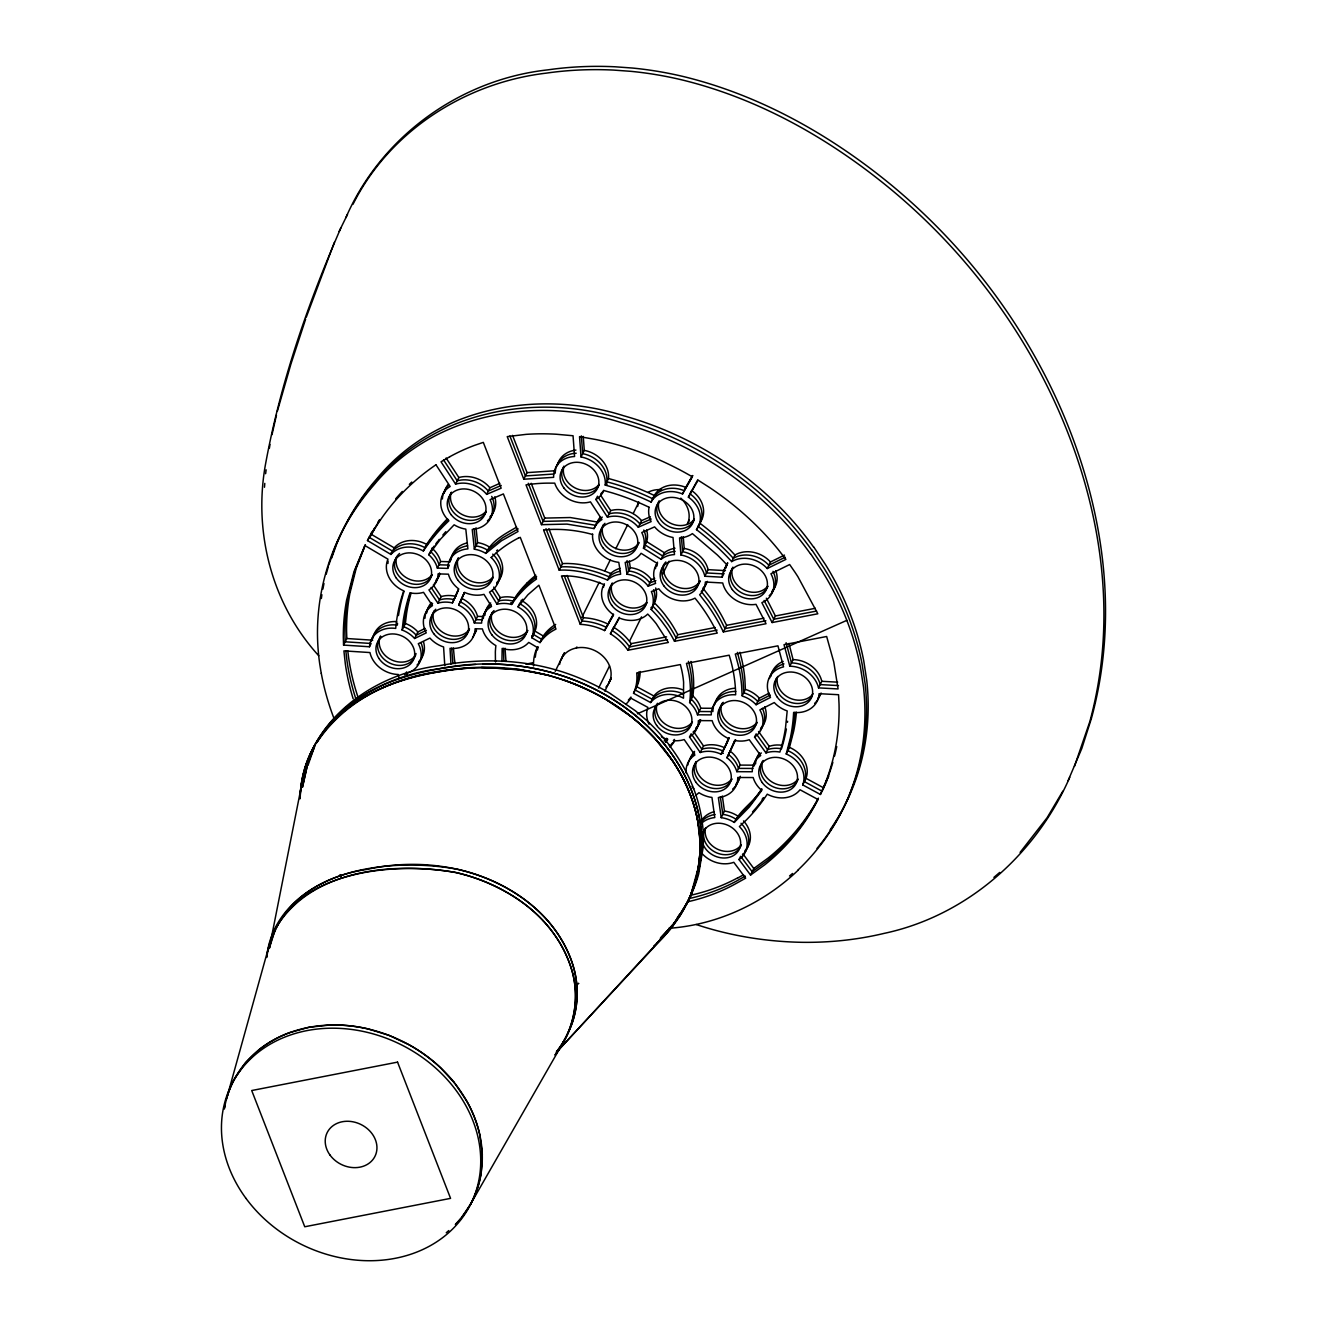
<?xml version="1.0" encoding="UTF-8"?>
<svg xmlns="http://www.w3.org/2000/svg" width="1327" height="1327" viewBox="0 0 1327 1327"><rect width="100%" height="100%" fill="white"/><g stroke="black" fill="none" stroke-linecap="round" stroke-linejoin="round"><path stroke-width="1.5" d="M563.627 679.938A197.126 164.565 26.3 0 1 605.892 699.395L631.47 716.829L643.131 726.732L654.642 738.177L673.005 761.482A177.072 147.828 26.3 0 1 692.097 799.866C701.104 825.61 702.796 853.891 695.497 880.265A189.562 158.261 26.3 0 1 679.872 915.945L663.964 936.431L556.826 1051.896M505.023 648.223L505.969 661.41M699.827 854.439L698.267 867.676L691.284 893.137C698.35 874.725 701.27 854.754 699.661 835.114M722.187 577.195L722.319 575.686A26.673 22.26 26.3 0 1 727.229 565.186L722.585 560.226A218.706 182.595 26.3 0 0 717.31 554.935L692.395 533.62A26.673 22.26 26.3 0 1 679.557 537.916L680.933 554.985L682.377 555.283A26.673 22.26 26.3 0 1 704.853 576.25L722.187 577.195L723.878 573.048M503.514 648.306L503.862 661.294M300.151 798.108C301.544 724.21 370.532 682.31 435.77 672.325A305.592 255.132 26.3 0 1 445.706 670.633C525.608 656.765 613.389 685.478 664.429 749.639M300.184 797.925C302.423 725.322 370.548 677.467 437.396 669.04A305.592 255.132 26.3 0 1 447.332 667.348C527.234 653.481 615.015 682.194 666.054 746.355A175.977 146.915 26.3 0 1 699.279 817.382C705.218 847.057 700.142 878.491 685.976 905.147C697.703 882.704 703.343 857.109 701.286 831.813A173.29 144.66 26.3 0 0 691.566 790.759A176.541 147.38 26.3 0 0 667.249 747.881C623.839 692.694 552.845 662.057 483.061 664.197M264.471 487.258L264.786 483.393M410.01 592.854A26.673 22.26 26.3 0 0 423.529 592.34L432.469 605.643A26.673 22.26 26.3 0 0 426.249 632.879L414.621 638.503A26.673 22.26 26.3 0 0 402.114 630.043L403.292 620.223A222.272 185.564 26.3 0 1 409.861 593.318M402.114 630.043L405.365 623.458L406.543 613.638A222.272 185.564 26.3 0 1 411.038 593.318M299.952 798.854C302.656 724.957 370.034 674.133 439.021 665.756A305.592 255.132 26.3 0 1 448.957 664.064C488.319 658.026 529.257 660.315 567.011 673.403A197.126 164.565 26.3 0 1 609.624 693.109L635.368 710.758L647.095 720.81A171.78 143.399 26.3 0 1 668.874 744.58M265.616 473.722L266.13 469.824M787.458 722.286L787.591 721.258M266.744 957.464C278.736 872.502 388.546 860.278 455.891 872.536A160.235 133.778 26.3 0 1 487.722 882.87C508.241 891.777 527.599 904.102 542.942 920.507M302.456 787.243L307.847 763.125L315.262 745.144M321.35 598.51L321.897 594.728M302.539 787.027L307.847 763.125L312.492 750.982M269.348 448.377L270.011 444.462M266.727 956.817C271.969 906.009 320.52 875.803 367.231 869.367C431.043 854.97 504.874 871.408 548.864 922.033A125.352 104.651 26.3 0 1 566.928 949.883C579.153 974.648 580.894 1004.489 569.465 1029.885A144.842 120.923 26.3 0 1 556.278 1052.129M322.892 589.088L323.97 583.482M302.722 779.43L269.331 948.108C288.025 868.24 390.204 856.96 457.516 869.251A159.937 133.513 26.3 0 1 491.405 880.464C511.21 889.239 529.705 901.365 544.568 917.206A124.638 104.053 26.3 0 1 572.683 964.58C580.115 987.305 578.141 1012.75 567.508 1034.131A144.66 120.757 26.3 0 1 556.958 1051.233M272.002 434.659L276.464 415.019M649.085 507.262L648.787 508.954A26.673 22.26 26.3 0 0 651.126 521.611L638.287 527.234A26.673 22.26 26.3 0 0 607.434 517.165L595.906 499.499L597.532 496.215M269.248 948.556L275.153 929.613M277.409 411.088L290.961 363.913L305.641 319.094M308.013 765.264L314.117 747.698M269.729 943.364L226.9 1097.479M326.177 574.226L328.25 566.894M403.358 593.65L404.071 591.295M1089.683 722.054L1074.455 766.376M824.813 785.402L820.418 794.475L802.735 784.904A26.673 22.26 26.3 0 0 786.231 753.985L790.461 737.58A229.704 191.768 26.3 0 0 793.629 712.4A26.673 22.26 26.3 0 0 819.074 693.673L838.564 694.718L839.029 704.04A275.916 230.351 26.3 0 1 826.091 780.956M786.231 753.985L789.482 747.4L793.712 730.995A229.704 191.768 26.3 0 0 796.432 712.184M328.764 565.07L335.101 547.155A326.127 272.267 26.3 0 1 375.11 482.165C433.813 410.624 536.39 391.88 622.015 419.05A301.063 251.35 26.3 0 1 811.991 550.406M331.584 558.169L336.726 543.871A326.127 272.267 26.3 0 1 376.735 478.881C435.438 407.323 538.016 388.595 623.64 415.749A301.063 251.35 26.3 0 1 813.617 547.122M306.288 317.153L334.387 242.327M728.324 738.492L728.341 738.426A26.673 22.26 26.3 0 1 712.151 720.677L698.384 720.611A26.673 22.26 26.3 0 1 689.542 737.032L700.241 752.509A26.673 22.26 26.3 0 1 721.274 754.283L724.525 747.715A172.012 143.615 26.3 0 0 729.07 738.227M728.175 738.874L728.158 738.907A172.012 143.615 26.3 0 1 721.274 754.283M826.14 780.973L820.418 794.475M735.208 740.134L726.964 757.767A26.673 22.26 26.3 0 1 736.867 771.684L752.26 771.75A26.673 22.26 26.3 0 1 760.686 755.544L749.274 739.736A26.673 22.26 26.3 0 1 734.677 740.449L729.137 753.537M828.728 776.096L827.716 778.65M452.391 602.906L458.777 588.972A26.673 22.26 26.3 0 1 448.41 574.176L438.059 573.894A26.673 22.26 26.3 0 1 428.936 589.901L437.893 603.188A26.673 22.26 26.3 0 1 452.391 602.906L455.924 595.607M458.678 605.112L464.533 592.373A26.673 22.26 26.3 0 0 483.973 594.363L491.504 606.489A26.673 22.26 26.3 0 0 481.618 623.109L474.32 622.96A26.673 22.26 26.3 0 0 458.678 605.112L464.45 592.605M456.206 594.894L458.329 589.951M827.368 779.513L826.306 782.034M735.656 739.769L726.964 757.767M825.941 782.88L825.195 784.556M795.055 712.3A229.704 191.768 26.3 0 1 792.086 734.295L787.856 750.684A26.673 22.26 26.3 0 1 804.378 781.62L822.043 791.191L827.766 777.688A275.916 230.351 26.3 0 0 832.858 762.328M1068.135 780.591L1081.77 748.561L1091.308 718.77A552.281 461.066 26.3 0 0 1105.275 626.145C1107.315 567.492 1097.097 508.822 1078.237 453.386A629.263 525.326 26.3 0 0 1060.19 407.14C1032.306 343.942 993.21 285.786 945.653 235.708A546.177 455.974 26.3 0 0 892.673 186.128C831.813 135.868 761.283 95.66 684.234 76.75A329.527 275.104 26.3 0 0 632.432 68.042L615.214 66.798A339.563 283.48 26.3 0 0 547.935 69.85C460.137 79.388 381.114 136.515 345.866 217.678M340.757 228.178C308.129 303.004 281.025 381.065 266.03 461.448C252.694 530.236 271.255 603.719 318.779 655.787M365.423 544.667L356.233 568.172L349.864 593.468A267.855 223.616 26.3 0 0 346.579 630.939L346.811 638.519L343.56 645.088L369.487 646.763A26.673 22.26 26.3 0 1 395.695 628.417A223.981 186.991 26.3 0 1 401.335 598.377L403.673 590.83A26.673 22.26 26.3 0 1 387.965 559.165L364.925 545.546L353.994 571.655L346.612 600.036A267.855 223.616 26.3 0 0 343.328 637.507L343.56 645.088M653.73 946.085C669.803 932.632 682.045 915.066 690.405 895.924M365.157 545.098L355.105 569.913L348.238 596.752A267.855 223.616 26.3 0 0 344.954 634.223L345.186 641.804L371.112 643.479L369.487 646.763M458.329 589.769L454.016 599.605A26.673 22.26 26.3 0 0 439.519 599.904L431.126 587.43M464.35 592.655L460.303 601.828A26.673 22.26 26.3 0 1 475.945 619.659L482.331 619.809M339.131 231.462L347.492 214.393M436.085 464.964L450.152 486.495A26.673 22.26 26.3 0 0 448.891 520.765L444.081 525.459A243.936 203.645 26.3 0 0 423.363 550.97A26.673 22.26 26.3 0 0 390.951 554.454L367.496 540.587L369.337 536.888M390.951 554.454L394.202 547.869A26.673 22.26 26.3 0 1 426.597 544.385L423.346 550.97M449.853 456.687A221.128 184.602 26.3 0 1 474.137 445.507L483.31 442.372L501.142 488.187L486.644 494.357A26.673 22.26 26.3 0 0 455.609 484.123L458.86 477.538L446.104 458.014M428.803 554.769L430.429 551.485A26.673 22.26 26.3 0 1 438.972 564.804L449.322 565.103L447.697 568.387L437.346 568.089A26.673 22.26 26.3 0 0 428.803 554.769L440.481 539.177L454.133 524.812A26.673 22.26 26.3 0 0 465.81 529.141L467.9 548.897A26.673 22.26 26.3 0 0 447.697 568.387M437.346 568.089L440.597 561.503A26.673 22.26 26.3 0 0 432.055 548.2L432.42 547.653M414.621 638.503L417.872 631.917L425.138 628.417M486.644 494.357L489.895 487.772L499.815 483.343M437.893 603.188L441.145 596.603L433.315 584.975M474.336 549.179L472.246 529.423A26.673 22.26 26.3 0 0 490.078 499.665L503.381 493.926L518.011 531.513L501.457 540.786L485.831 553.392A26.673 22.26 26.3 0 0 474.336 549.179L477.587 542.594L476.028 527.781M485.831 553.392C491.571 540.736 505.073 533.918 516.618 527.151M523.8 479.213L507.229 436.616L526.155 434.36A219.254 183.043 26.3 0 1 556.328 434.244L573.048 435.754L574.574 456.505A26.673 22.26 26.3 0 0 553.641 477.338L523.8 479.213L527.051 472.628L512.554 435.372M474.32 622.96L477.571 616.375L483.492 616.508M518.326 538.281L520.267 537.335L536.506 579.036A97.501 81.395 26.3 0 0 535.03 580.065L533.089 581.475A118.982 99.326 26.3 0 0 523.933 589.47L519.653 593.998A142.055 118.584 26.3 0 0 512.504 603.105L511.575 604.448A26.673 22.26 26.3 0 0 497.061 604.249L500.312 597.664L493.71 587.065M541.482 524.663L526.006 484.886A148.292 123.793 26.3 0 1 547.918 483.128L554.719 483.144A26.673 22.26 26.3 0 0 590.449 501.871L601.96 519.537A26.673 22.26 26.3 0 0 594.015 528.594L566.977 524.099L541.482 524.663L544.733 518.094L531.198 483.277M692.362 476.741L682.526 493.959A26.673 22.26 26.3 0 0 651.059 502.054A221.509 184.934 26.3 0 0 613.207 487.341L605.228 485.085A26.673 22.26 26.3 0 0 582.304 457.218L581.027 456.952L584.278 450.367L583.25 436.401M511.575 604.448L515.755 596.52A142.055 118.584 26.3 0 1 522.904 587.413L527.167 582.885M592.638 534.035A26.673 22.26 26.3 0 0 618.797 562.366L620.638 574.209A26.673 22.26 26.3 0 0 607.501 580.065A110.523 92.26 26.3 0 0 580.281 571.688L577.096 571.174A86.554 72.255 26.3 0 0 569.698 570.295L565.186 570.079A59.383 49.58 26.3 0 0 559.214 570.228L562.482 563.66L548.897 528.76M605.228 485.085L608.479 478.5A26.673 22.26 26.3 0 0 585.555 450.633L584.361 450.384M518.127 606.655L527.947 594.728L538.895 585.207L555.98 629.081A53.329 44.521 26.3 0 0 540.023 642.6L531.712 637.69L534.963 631.105A26.673 22.26 26.3 0 0 521.179 600.351M594.015 528.594L597.266 522.009A26.673 22.26 26.3 0 1 600.467 516.9M540.023 642.6L543.274 636.015A53.329 44.521 26.3 0 1 555.665 624.42M607.434 517.165L610.685 510.596L600.6 495.137M555.233 671.296L564.406 652.718M581.84 617.453L599.273 582.171M604.78 571.025L610.287 559.894M615.794 548.748L627.721 524.613M633.228 513.483L638.735 502.336M600.252 583.15L603.951 584.61A26.673 22.26 26.3 0 0 613.572 614.832L604.581 630.574A53.329 44.521 26.3 0 0 580.281 624.353L583.532 617.768L567.06 575.42M607.501 580.065L610.752 573.48A26.673 22.26 26.3 0 1 620.173 568.338M576.399 647.974L576.913 646.946M638.287 527.234L641.538 520.648L650.363 516.784M651.059 502.054L654.311 495.469A26.673 22.26 26.3 0 1 685.777 487.391L692.528 475.547M627.041 574.226L625.199 562.383A26.673 22.26 26.3 0 0 641.09 553.293L657.147 563.394A26.673 22.26 26.3 0 0 655.621 583.399L648.173 586.169A26.673 22.26 26.3 0 0 627.041 574.226L630.292 567.657L629.263 560.989M643.462 548.233A26.673 22.26 26.3 0 0 641.77 532.525L654.609 526.885A26.673 22.26 26.3 0 0 671.678 537.219L673.021 537.485L674.481 554.57A26.673 22.26 26.3 0 0 661.078 559.297L643.462 548.233L646.713 541.648A26.673 22.26 26.3 0 0 646.631 530.037M604.581 630.574L613.439 614.152M610.42 633.792L619.41 618.034A26.673 22.26 26.3 0 0 647.725 614.069A110.041 91.862 26.3 0 1 656.218 623.657L668.377 642.467L627.936 650.23A53.329 44.521 26.3 0 0 610.42 633.792L613.671 627.223A53.329 44.521 26.3 0 1 631.188 643.645L666.585 636.844M682.526 493.959L685.777 487.391M688.381 497.161L698.085 480.158L709.729 487.623A275.236 229.77 26.3 0 1 778.402 549.743L785.899 559.38L767.222 568.553A26.673 22.26 26.3 0 0 731.691 561.603L727.196 556.809A227.017 189.512 26.3 0 0 696.476 529.672A26.673 22.26 26.3 0 0 688.381 497.161L691.632 490.575A26.673 22.26 26.3 0 1 699.727 523.087A227.017 189.512 26.3 0 1 730.464 550.241L734.942 555.018A26.673 22.26 26.3 0 1 770.473 561.985L784.489 555.101M661.078 559.297L664.329 552.729A26.673 22.26 26.3 0 1 675.012 548.267M648.173 586.169L651.424 579.6L654.692 578.373M598.626 688.049L609.541 665.955M604.847 691.135L611.266 678.147M629.628 641.007L641.555 616.873M662.654 574.176L669.073 561.172M627.936 650.23L631.188 643.645M651.159 609.425A26.673 22.26 26.3 0 0 651.358 591.577L658.806 588.79A26.673 22.26 26.3 0 0 694.983 598.129A168.313 140.529 26.3 0 1 713.926 626.526L717.26 633.079L674.498 641.289A125.65 104.899 26.3 0 0 666.502 627.82L661.31 620.771A116.925 97.617 26.3 0 0 651.159 609.441L654.41 602.856A26.673 22.26 26.3 0 0 655.687 587.977M680.933 554.985L684.185 548.416L683.239 536.672M696.476 529.672L699.727 523.087M633.543 693.291A53.329 44.521 26.3 0 0 636.728 672.938L680.369 664.562L681.63 669.671A117.954 98.463 26.3 0 1 683.604 682.194L683.505 698.201A26.673 22.26 26.3 0 0 650.628 702.547L633.543 693.291L636.794 686.722A53.329 44.521 26.3 0 0 640.211 671.512M704.853 576.25L708.104 569.665L725.438 570.61M674.498 641.289L677.749 634.704L715.17 627.522M650.628 702.547L653.879 695.978A26.673 22.26 26.3 0 1 682.625 689.725M731.691 561.603L734.942 555.018M723.364 631.917L719.715 624.652A177.304 148.027 26.3 0 0 707.059 604.316L699.661 594.745A26.673 22.26 26.3 0 0 705.383 582.022L722.717 582.984A26.673 22.26 26.3 0 0 756.008 604.349L766.044 623.723L723.364 631.917L726.615 625.332L722.966 618.083A177.304 148.027 26.3 0 0 710.31 597.731L702.912 588.16A26.673 22.26 26.3 0 0 707.407 581.375M689.658 702.53A121.553 101.466 26.3 0 0 688.414 671.379L686.474 663.384L729.187 655.19L730.547 659.851A171.166 142.885 26.3 0 1 735.639 692.959L735.639 694.801A26.673 22.26 26.3 0 0 711.272 714.888L697.504 714.805A26.673 22.26 26.3 0 0 689.609 702.514L692.86 695.945A26.673 22.26 26.3 0 1 700.756 708.22L712.798 708.286M767.222 568.553L770.473 561.985M697.504 714.805L700.756 708.22M689.542 737.032L691.168 733.748M700.241 752.509L703.492 745.923L693.457 731.426M772.132 622.545L761.864 602.657A26.673 22.26 26.3 0 0 770.921 573.745L789.665 564.539L794.939 572.169A277.725 231.86 26.3 0 1 797.958 576.797L817.814 613.787L772.132 622.545L775.383 615.977L766.342 598.212M742.108 695.315L741.611 685.561A177.951 148.558 26.3 0 0 738.641 666.668L735.291 654.029L777.937 645.834L783.544 666.867A26.673 22.26 26.3 0 0 770.506 697.421L756.108 704.737A26.673 22.26 26.3 0 0 742.108 696.028L745.359 689.36A26.673 22.26 26.3 0 1 759.359 698.168L769.245 693.125M756.108 704.737L759.359 698.168M736.867 771.684L740.118 765.098A26.673 22.26 26.3 0 0 730.215 751.182M754.565 737.099A26.673 22.26 26.3 0 0 759.873 709.895L774.271 702.564A26.673 22.26 26.3 0 0 787.193 710.94L785.534 727.644A224.893 187.754 26.3 0 1 779.878 752.061A26.673 22.26 26.3 0 0 765.978 752.923L754.565 737.099L756.191 733.814M789.814 666.204L784.025 644.673L826.655 636.496L833.771 662.04L838.083 688.945L818.543 687.884A26.673 22.26 26.3 0 0 789.814 666.204L793.065 659.619L788.951 643.446M721.208 817.664L718.371 797.544A26.673 22.26 26.3 0 0 737.762 777.489L753.155 777.539A26.673 22.26 26.3 0 0 761.764 790.428L749.257 807.115L734.246 822.425A26.673 22.26 26.3 0 0 721.208 817.664L724.459 811.079L722.336 796.001M688.166 901.547L691.417 894.979M765.978 752.923L769.229 746.338A26.673 22.26 26.3 0 1 782.233 745.326M734.246 822.425C740.549 809.42 754.399 801.757 761.549 788.968M818.543 687.884L821.795 681.298L837.669 682.161M739.023 859.581A26.673 22.26 26.3 0 0 739.404 826.572L746.587 819.738A229.272 191.403 26.3 0 0 767.255 794.176A26.673 22.26 26.3 0 0 800.015 789.764L817.979 799.484A274.175 228.891 26.3 0 1 764.767 864.789L750.551 875.057L739.023 859.581L740.648 856.297L752.177 871.756L766.359 861.472A274.175 228.891 26.3 0 0 817.714 799.683M750.551 875.057L753.802 868.472L767.985 858.171A274.175 228.891 26.3 0 0 818.394 798.141M802.735 784.904L806.003 778.319A26.673 22.26 26.3 0 0 789.482 747.4M728.971 753.902L728.623 754.599A26.673 22.26 26.3 0 1 738.492 768.399L752.923 768.449M1069.761 777.307C1036.105 854.372 967.068 915.796 884.014 933.412A332.812 277.841 26.3 0 1 802.122 942.319C766.21 941.689 730.348 935.867 696.26 924.537M367.496 540.587L369.271 537.319M275.601 928.469C310.8 868.92 394.053 861.654 455.891 872.536A159.937 133.513 26.3 0 1 489.779 883.765C511.127 893.187 530.933 906.573 546.309 924.239A125.219 104.534 26.3 0 1 568.155 959.686C578.655 984.385 577.925 1013.413 565.883 1037.432A144.66 120.757 26.3 0 1 555.333 1054.534M370.963 533.587L372.074 531.563M369.57 536.473L370.897 534.035M1062.844 791.174L1047.119 817.714L1020.115 852.398M687.602 901.862L671.926 927.241L656.533 943.464M612.941 615.479L606.207 627.289A53.329 44.521 26.3 0 0 581.906 621.053L564.257 575.686M692.76 475.613L684.151 490.675A26.673 22.26 26.3 0 0 652.685 498.753A221.509 184.934 26.3 0 0 614.849 484.056L606.854 481.784A26.673 22.26 26.3 0 0 583.93 453.934L582.719 453.685L581.342 435.87M619.294 617.37L612.046 630.507A53.329 44.521 26.3 0 1 629.562 646.929L667.481 639.664M697.687 479.959L690.007 493.876A26.673 22.26 26.3 0 1 698.102 526.371A227.017 189.512 26.3 0 1 728.838 553.525L733.317 558.302A26.673 22.26 26.3 0 1 768.847 565.269L785.202 557.24M470.14 1204.899L564.423 1040.318M352.982 204.292C389.856 130.809 465.462 82.639 546.309 73.134A339.563 283.48 26.3 0 1 613.588 70.082L630.806 71.326A329.527 275.104 26.3 0 1 682.609 80.051C759.658 98.961 830.188 139.153 891.031 189.429A546.177 455.974 26.3 0 1 944.028 238.993C991.584 289.07 1030.681 347.226 1058.564 410.441A629.263 525.326 26.3 0 1 1076.612 456.67C1095.488 512.106 1105.673 570.792 1103.666 629.429A552.281 461.066 26.3 0 1 1089.699 722.054M660.265 938.405L673.552 923.94L684.5 907.635M318.331 739.471C350.61 685.959 416.91 668.493 475.597 664.462M430.794 550.937L431.524 549.842M762.03 789.2L750.203 804.626L735.871 819.141A26.673 22.26 26.3 0 0 722.833 814.363L720.345 796.764M431.905 549.295L434.178 546.06M519.753 603.37L522.805 599.223M554.935 1055.048C573.977 1030.814 580.811 997.29 571.058 967.864A124.638 104.053 26.3 0 0 542.925 920.507M677.351 917.604L679.507 914.552M681.116 913.258L673.552 923.94L660.829 937.658M461.282 1217.954L470.471 1204.302A135.719 113.309 26.3 0 0 481.12 1173.217L482.315 1154.225L479.827 1134.884A135.669 113.259 26.3 0 0 466.955 1101.427L455.244 1083.827L440.63 1067.853A135.719 113.293 26.3 0 0 409.147 1044.83L389.01 1035.342L367.844 1028.856A135.802 113.376 26.3 0 0 329.793 1025.025L308.909 1027.28L289.286 1032.738A135.769 113.359 26.3 0 0 259.18 1049.574L245.545 1062.695L234.945 1078.022A135.686 113.276 26.3 0 0 226.486 1098.972M435.737 543.937L437.893 541.101M673.751 741.411L674.73 740.118M438.573 540.222L439.27 539.359M673.32 740.682L674.365 739.421M672.739 742.705L669.538 746.471M670.069 747.267L675.012 740.731A26.673 22.26 26.3 0 0 684.185 739.554L694.884 755.03A26.673 22.26 26.3 0 0 686.109 772.845M460.585 1218.8L459.872 1219.629M442.836 535.046L445.806 531.663M459.524 1220.06L456.106 1223.676M556.544 1052.211L672.441 926.594M448.426 519.471L445.706 522.174A243.936 203.645 26.3 0 0 424.988 547.686A26.673 22.26 26.3 0 0 392.576 551.169L369.122 537.286M798.157 870.18C763.34 903.505 717.061 924.936 668.858 928.303M999.712 872.436L993.906 877.379M446.254 1232.75L448.791 1230.56M693.457 788.852L693.789 788.57A26.673 22.26 26.3 0 1 692.014 786.629M789.532 875.986L792.551 873.481M695.63 795.503L698.964 792.7A26.673 22.26 26.3 0 0 711.952 797.444L714.805 817.565A26.673 22.26 26.3 0 0 700.938 823.818M534.715 578.174L536.655 576.764M745.293 876.102L736.502 881.062A206.1 172.062 26.3 0 1 689.824 898.379M743.568 874.775L738.127 877.777M449.836 456.67L441.028 461.813L455.609 484.123M770.323 695.049L757.734 701.452A26.673 22.26 26.3 0 0 743.734 692.744L743.734 692.644M426.415 630.292L416.247 635.218A26.673 22.26 26.3 0 0 403.74 626.742L404.917 616.922A222.272 185.564 26.3 0 1 410.408 593.318M518.144 528.892L502.402 537.966L487.457 550.091A26.673 22.26 26.3 0 0 475.962 545.878L474.137 528.61M637.375 713.81L846.825 620.356M651.159 519.023L639.913 523.949A26.673 22.26 26.3 0 0 609.06 513.881L598.261 497.31M501.224 485.45L488.27 491.073A26.673 22.26 26.3 0 0 457.234 480.822L443.566 459.905M655.853 580.629L649.799 582.885A26.673 22.26 26.3 0 0 628.666 570.942L627.057 560.575M525.857 664.147L533.288 662.687M726.615 625.332L763.954 618.166M775.383 615.977L815.359 608.297M717.111 630.126L676.123 638.005A125.65 104.899 26.3 0 0 668.128 624.536L662.936 617.486A116.925 97.617 26.3 0 0 652.784 606.14A26.673 22.26 26.3 0 0 653.581 589.785M765.895 620.771L724.99 628.616L721.341 621.368A177.304 148.027 26.3 0 0 708.684 601.015L701.286 591.444A26.673 22.26 26.3 0 0 706.627 581.724M816.586 611.05L773.757 619.261L764.103 600.434M527.051 472.628L555.432 470.737M544.733 518.094L570.228 517.53L597.266 522.009M473.971 667.746C415.268 671.794 348.835 689.244 316.705 742.755C365.207 669.82 468.315 657.164 547.885 675.128L548.947 675.426C594.247 688.049 636.562 713.86 665.623 751.165A174.932 146.036 26.3 0 1 699.677 835.114M481.436 667.481L518.99 669.455L548.947 675.426M740.118 765.098L754.549 765.165M711.172 711.587L699.13 711.521A26.673 22.26 26.3 0 0 691.234 699.229A121.553 101.466 26.3 0 0 690.04 668.078L688.448 661.344M553.807 474.021L525.426 475.929L509.883 435.986M440.597 561.503L450.301 561.785M723.812 573.894L706.478 572.949A26.673 22.26 26.3 0 0 684.002 551.982L682.642 551.717L681.365 536.755M838.482 685.578L820.169 684.599A26.673 22.26 26.3 0 0 791.439 662.919L786.098 642.716M346.811 638.519L372.738 640.195M684.185 548.416L685.628 548.698A26.673 22.26 26.3 0 1 708.104 569.665M608.479 478.5L616.474 480.772A221.509 184.934 26.3 0 1 654.311 495.469M636.794 686.722L653.879 695.978M806.003 778.319L823.669 787.89M646.713 541.648L664.329 552.729M645.171 547.188L644.341 546.707A26.673 22.26 26.3 0 1 643.695 547.603M370.747 534.001L394.202 547.869M534.963 631.105L543.274 636.015M531.978 635.815L533.039 636.446M742.987 853.974L753.802 868.472M758.53 731.509L769.229 746.338M756.904 734.81L767.603 749.622A26.673 22.26 26.3 0 1 781.503 748.776A224.893 187.754 26.3 0 0 786.38 729.021M691.831 734.71L701.867 749.208A26.673 22.26 26.3 0 1 722.9 750.999A172.012 143.615 26.3 0 0 729.037 737.63M813.783 547.039L825.693 564.954A313.554 261.767 26.3 0 1 863.761 660.946L866.78 680.635A303.12 253.059 26.3 0 1 830.121 829.79M812.157 550.323L824.067 568.238A313.554 261.767 26.3 0 1 862.135 664.23L865.154 683.936A301.975 252.113 26.3 0 1 855.5 778.932L848.832 796.631A303.485 253.357 26.3 0 1 817.001 848.451M810.532 553.624L822.441 571.522A313.554 261.767 26.3 0 1 860.51 667.531L863.529 687.22A303.12 253.059 26.3 0 1 797.991 870.048M492.085 590.349L498.687 600.949A26.673 22.26 26.3 0 1 513.201 601.164L514.13 599.804A142.055 118.584 26.3 0 1 521.279 590.697L525.542 586.169A118.982 99.326 26.3 0 1 534.715 578.174M497.061 604.249L489.514 592.124A26.673 22.26 26.3 0 0 491.106 557.406M341.321 877.329L339.994 874.626M528.279 483.26L543.108 521.378L568.603 520.814L595.641 525.293A26.673 22.26 26.3 0 1 602.292 517.099M545.978 528.727L560.857 566.944A59.383 49.58 26.3 0 1 566.811 566.795L571.323 567.011A86.554 72.255 26.3 0 1 578.721 567.89L581.906 568.42A110.523 92.26 26.3 0 1 609.11 576.83A26.673 22.26 26.3 0 1 620.389 571.207M543.705 530.352L559.214 570.228M580.281 624.353L561.454 575.951A55.004 45.914 26.3 0 1 565.965 575.868L570.063 576.067A80.516 67.229 26.3 0 1 577.494 576.98L579.849 577.394A95.279 79.537 26.3 0 1 585.19 578.522A105.828 88.345 26.3 0 1 600.235 583.15M737.397 652.353L740.284 663.367A177.951 148.558 26.3 0 1 743.236 682.277L743.734 691.981M739.952 652.287L741.909 660.083A177.951 148.558 26.3 0 1 744.862 678.976L745.359 688.68M690.919 661.46L691.649 664.794A121.553 101.466 26.3 0 1 692.91 695.945M407.157 675.128L406.477 671.926M398.896 677.384L398.299 674.498A26.673 22.26 26.3 0 1 369.951 652.552L343.909 650.877L345.335 663.981A265.052 221.277 26.3 0 0 353.148 698.748M404.768 674.779L404.586 673.934A26.673 22.26 26.3 0 0 418.287 643.695L429.915 638.088A26.673 22.26 26.3 0 0 443.583 646.962L444.794 665.822M321.25 673.353L319.674 663.583A282.717 236.024 26.3 0 1 317.485 634.372C317.286 605.709 322.793 577.046 333.475 550.44A326.127 272.267 26.3 0 1 373.484 485.466C432.187 413.908 534.764 395.164 620.389 422.334A301.063 251.35 26.3 0 1 810.366 553.707M450.964 664.163L450.035 648.322A26.673 22.26 26.3 0 0 475.083 628.749L482.381 628.915A26.673 22.26 26.3 0 0 495.883 645.619A110.788 92.492 26.3 0 0 495.353 652.038L495.435 660.05A101.184 84.48 26.3 0 0 495.568 661.974M347.774 650.844L348.586 657.396A265.052 221.277 26.3 0 0 357.975 697.106M345.816 650.86L346.961 660.68A265.052 221.277 26.3 0 0 355.553 697.936M581.027 456.952L579.534 436.633L596.088 439.569A270.21 225.573 26.3 0 1 692.312 476.808M501.938 661.46L502.153 648.372A26.673 22.26 26.3 0 0 528.727 642.401L537.253 647.427A53.329 44.521 26.3 0 0 533.554 665.872M700.009 841.003L697.67 820.683A175.977 146.915 26.3 0 0 664.412 749.655M453.386 648.04L454.464 659.337A153.915 128.503 26.3 0 0 455.161 663.716M451.661 648.173L452.839 662.621A153.915 128.503 26.3 0 0 452.955 663.5M668.775 744.646A174.932 146.036 26.3 0 1 702.928 828.529A168.496 140.662 26.3 0 1 703.078 847.853L698.665 874.029A189.562 158.261 26.3 0 1 682.741 909.974M491.703 496.381A26.673 22.26 26.3 0 1 487.424 520.864M442.389 498.969A26.673 22.26 26.3 0 1 447.979 486.146M492.732 554.122A26.673 22.26 26.3 0 1 496.779 584.129M449.704 561.52A26.673 22.26 26.3 0 1 467.568 545.812M643.777 530.037A26.673 22.26 26.3 0 1 645.088 544.949L662.704 556.013A26.673 22.26 26.3 0 1 675.194 551.352M483.293 618.581A26.673 22.26 26.3 0 1 491.007 604.581M630.955 697.057A53.329 44.521 26.3 0 1 628.351 700.125M535.295 657.197A53.329 44.521 26.3 0 1 537.783 646.647M555.2 627.041A53.329 44.521 26.3 0 0 541.648 639.315L533.338 634.406A26.673 22.26 26.3 0 0 519.554 603.636L517.928 606.937A26.673 22.26 26.3 0 1 531.712 637.69M638.552 672.208A53.329 44.521 26.3 0 1 635.169 690.007L652.254 699.263A26.673 22.26 26.3 0 1 683.14 693.905M603.486 587.28A26.673 22.26 26.3 0 1 604.415 583.847M603.719 490.409A26.673 22.26 26.3 0 1 600.716 493.86M555.233 473.175A26.673 22.26 26.3 0 1 576.2 453.22M667.514 738.625A115.383 96.34 26.3 0 1 665.59 740.964M739.122 777.788A26.673 22.26 26.3 0 1 732.653 789.101M687.884 764.949A26.673 22.26 26.3 0 1 694.635 753.106M741.03 823.287A26.673 22.26 26.3 0 1 742.407 854.887M700.971 822.342A26.673 22.26 26.3 0 1 715.12 814.446M496.597 550.755A146.186 122.051 26.3 0 1 497.559 549.909M469.343 629.512A20.005 16.704 26.3 0 1 441.675 635.981A20.005 16.704 26.3 0 1 435.77 609.226M416.031 653.531A20.005 16.704 26.3 0 1 389.723 663.085A20.005 16.704 26.3 0 1 380.749 636.479M432.154 574.939A20.005 16.704 26.3 0 1 403.872 580.463A20.005 16.704 26.3 0 1 399.576 553.475M424.988 618.216A26.673 22.26 26.3 0 1 432.602 603.387M476.26 629.496A26.673 22.26 26.3 0 1 472.578 637.209M371.361 534.267A284.957 237.898 26.3 0 1 379.754 520.118M395.628 498.902A284.957 237.898 26.3 0 1 402.33 491.454M409.346 484.355A284.957 237.898 26.3 0 1 411.768 482.066M439.502 572.965A26.673 22.26 26.3 0 1 434.327 583.581M387.965 563.461A26.673 22.26 26.3 0 1 388.114 561.172M421.007 642.699A26.673 22.26 26.3 0 1 417.093 664.993M371.344 641.488A26.673 22.26 26.3 0 1 397.337 625.117A223.981 186.991 26.3 0 1 397.503 623.192M398.465 615.579A223.981 186.991 26.3 0 1 402.96 595.077M493.03 577.759A20.005 16.704 26.3 0 1 466.739 583.15A20.005 16.704 26.3 0 1 458.13 558.319M527.615 630.823A20.005 16.704 26.3 0 1 499.931 637.292A20.005 16.704 26.3 0 1 494.026 610.536M486.08 512.04A20.005 16.704 26.3 0 1 459.789 517.43A20.005 16.704 26.3 0 1 451.197 492.616M691.732 723.812A20.005 16.704 26.3 0 1 665.043 728.324A20.005 16.704 26.3 0 1 657.512 703.293M699.893 719.732A26.673 22.26 26.3 0 1 693.125 732.305M762.378 708.319A26.673 22.26 26.3 0 1 760.222 730.182M712.898 711.587A26.673 22.26 26.3 0 1 735.739 691.45M820.103 694.336A26.673 22.26 26.3 0 1 814.645 703.426M769.461 678.528A26.673 22.26 26.3 0 1 783.958 663.898M812.439 695.63A20.005 16.704 26.3 0 1 787.574 701.137A20.005 16.704 26.3 0 1 776.527 678.13M753.985 766.094A26.673 22.26 26.3 0 1 761.35 752.956M836.74 746.554A275.916 230.351 26.3 0 1 834.567 756.075M757.087 722.601A20.005 16.704 26.3 0 1 729.651 728.672A20.005 16.704 26.3 0 1 723.232 702.315M798.074 779.43A20.005 16.704 26.3 0 1 771.534 785.999A20.005 16.704 26.3 0 1 763.108 760.471M764.236 797.627A229.272 191.403 26.3 0 1 752.509 811.958M741.212 845.316A20.005 16.704 26.3 0 1 716.547 852.797A20.005 16.704 26.3 0 1 704.554 829.358M731.857 779.181A20.005 16.704 26.3 0 1 706.246 786.231A20.005 16.704 26.3 0 1 695.945 761.665M772.994 571.323A26.673 22.26 26.3 0 1 769.212 595.723M724.16 571.025A26.673 22.26 26.3 0 1 727.826 563.079M655.472 568.636A26.673 22.26 26.3 0 1 657.512 562.15M767.869 586.451A20.005 16.704 26.3 0 1 741.329 592.688A20.005 16.704 26.3 0 1 732.985 567.259M700.075 580.695A20.005 16.704 26.3 0 1 672.889 588.956A20.005 16.704 26.3 0 1 665.839 561.935M694.22 519.968A20.005 16.704 26.3 0 1 667.879 525.99A20.005 16.704 26.3 0 1 659.204 500.893A20.005 16.704 26.3 0 0 669.969 522.954A20.005 16.704 26.3 0 0 694.386 519.156M638.901 542.428A20.005 16.704 26.3 0 1 611.482 550.44A20.005 16.704 26.3 0 1 604.946 523.302M599.174 484.969A20.005 16.704 26.3 0 1 573.148 491.056A20.005 16.704 26.3 0 1 563.842 466.324M647.062 602.674A20.005 16.704 26.3 0 1 620.621 608.363A20.005 16.704 26.3 0 1 612.228 583.25M611.299 678.031A26.673 22.26 26.3 0 1 609.043 682.045M561.686 658.938A26.673 22.26 26.3 0 1 563.428 654.692M494.789 496.812A26.673 22.26 26.3 0 1 489.978 516.717M444.23 493.329A26.673 22.26 26.3 0 1 448.012 484.654M458.86 477.538A26.673 22.26 26.3 0 1 489.895 487.772M496.265 552.812A26.673 22.26 26.3 0 1 496.729 582.636M451.047 560.027A26.673 22.26 26.3 0 1 467.237 542.892M477.587 542.594A26.673 22.26 26.3 0 1 489.082 546.807M610.685 510.596A26.673 22.26 26.3 0 1 641.538 520.648M484.919 615.297A26.673 22.26 26.3 0 1 490.675 602.939M500.312 597.664A26.673 22.26 26.3 0 1 514.826 597.863M537.501 649.882A53.329 44.521 26.3 0 1 538.115 647.228M583.532 617.768A53.329 44.521 26.3 0 1 607.832 624.005M738.028 877.661A206.1 172.062 26.3 0 1 691.467 895.078M562.466 563.643A59.383 49.58 26.3 0 1 568.437 563.494L572.949 563.726A86.554 72.255 26.3 0 1 580.347 564.589L583.532 565.136A110.523 92.26 26.3 0 1 610.735 573.529M630.292 567.657A26.673 22.26 26.3 0 1 651.424 579.6M557.307 465.628A26.673 22.26 26.3 0 1 575.935 450.069M607.086 483.94A26.673 22.26 26.3 0 1 606.472 485.234M666.718 738.26A115.383 96.34 26.3 0 1 664.147 741.063M740.35 776.295A26.673 22.26 26.3 0 1 735.705 784.473M689.99 759.392A26.673 22.26 26.3 0 1 694.552 751.397M703.492 745.923A26.673 22.26 26.3 0 1 724.525 747.715M743.535 820.915A26.673 22.26 26.3 0 1 744.862 850.823M701.27 821.015A26.673 22.26 26.3 0 1 714.158 811.676M724.459 811.079A26.673 22.26 26.3 0 1 737.497 815.856M527.184 582.901A118.982 99.326 26.3 0 1 535.859 575.238M469.509 629.098A20.005 16.704 26.3 0 1 444.893 633.576A20.005 16.704 26.3 0 1 433.962 611.166M414.77 656.284A20.005 16.704 26.3 0 1 389.607 658.856A20.005 16.704 26.3 0 1 380.534 636.081M432.088 574.657A20.005 16.704 26.3 0 1 408.169 578.705A20.005 16.704 26.3 0 1 396.574 557.323M426.763 612.941A26.673 22.26 26.3 0 1 431.491 602.591M441.145 596.603A26.673 22.26 26.3 0 1 455.642 596.321M461.929 598.543A26.673 22.26 26.3 0 1 477.571 616.375M476.526 630.192A26.673 22.26 26.3 0 1 474.203 633.908M372.987 530.982A284.957 237.898 26.3 0 1 374.562 528.096M377.88 522.407A284.957 237.898 26.3 0 1 379.605 519.603M439.9 574.292A26.673 22.26 26.3 0 1 435.953 580.297M390.801 553.575A26.673 22.26 26.3 0 1 391.216 552.579M426.614 544.385A243.936 203.645 26.3 0 1 447.332 518.874M423.495 641.804A26.673 22.26 26.3 0 1 418.718 661.692M372.97 638.204A26.673 22.26 26.3 0 1 396.673 621.6M405.365 623.458A26.673 22.26 26.3 0 1 417.872 631.917M492.914 577.096A20.005 16.704 26.3 0 1 468.414 579.882A20.005 16.704 26.3 0 1 458.296 557.921M527.764 630.408A20.005 16.704 26.3 0 1 503.149 634.887A20.005 16.704 26.3 0 1 492.217 612.493M510.713 602.79A20.005 16.704 26.3 0 1 512.703 603.138M485.964 511.376A20.005 16.704 26.3 0 1 461.464 514.179A20.005 16.704 26.3 0 1 451.346 492.201M692.412 721.971A20.005 16.704 26.3 0 1 668.493 726.018A20.005 16.704 26.3 0 1 656.898 704.637M700.789 720.014A26.673 22.26 26.3 0 1 695.663 728.208M764.767 706.827A26.673 22.26 26.3 0 1 760.603 728.241M714.871 704.272A26.673 22.26 26.3 0 1 734.329 688.249M821.098 693.009A26.673 22.26 26.3 0 1 817.814 698.516M770.871 676.405A26.673 22.26 26.3 0 1 783.212 661.41M793.065 659.619A26.673 22.26 26.3 0 1 821.795 681.298M813.119 693.805A20.005 16.704 26.3 0 1 789.2 697.836A20.005 16.704 26.3 0 1 777.605 676.471M755.527 763.987A26.673 22.26 26.3 0 1 759.591 753.006M757.02 722.319A20.005 16.704 26.3 0 1 732.172 725.886A20.005 16.704 26.3 0 1 722.054 703.36M798.008 779.148A20.005 16.704 26.3 0 1 774.089 783.179A20.005 16.704 26.3 0 1 762.494 761.814M763.39 797.627A229.272 191.403 26.3 0 1 762.129 799.252M741.146 845.017A20.005 16.704 26.3 0 1 717.227 849.064A20.005 16.704 26.3 0 1 705.632 827.7M731.791 778.899A20.005 16.704 26.3 0 1 707.872 782.93A20.005 16.704 26.3 0 1 696.277 761.565M721.49 752.459A20.005 16.704 26.3 0 1 723.364 753.354M775.764 570.643A26.673 22.26 26.3 0 1 771.783 591.51M725.67 568.42A26.673 22.26 26.3 0 1 727.428 562.98M657.014 565.999A26.673 22.26 26.3 0 1 657.495 563.179M767.786 586.07A20.005 16.704 26.3 0 1 743.236 589.553A20.005 16.704 26.3 0 1 732.753 567.425M699.893 581.458A20.005 16.704 26.3 0 1 676.289 586.551A20.005 16.704 26.3 0 1 663.765 565.418M638.834 542.959A20.005 16.704 26.3 0 1 614.069 547.669A20.005 16.704 26.3 0 1 603.238 524.994M599.091 484.438A20.005 16.704 26.3 0 1 575.006 487.905A20.005 16.704 26.3 0 1 563.942 466.391M650.976 607.484A110.041 91.862 26.3 0 1 652.104 608.645M646.73 602.392A20.005 16.704 26.3 0 1 622.313 605.112A20.005 16.704 26.3 0 1 612.145 583.25M654.41 602.856A116.925 97.617 26.3 0 1 664.562 614.185L669.753 621.235A125.65 104.899 26.3 0 1 677.749 634.704M563.312 655.638A26.673 22.26 26.3 0 1 564.058 653.465M333.823 717.99A294.279 245.677 26.3 0 1 321.283 673.353M595.906 499.499A26.673 22.26 26.3 0 0 603.835 490.509L611.979 492.815A214.858 179.361 26.3 0 1 649.036 507.246M625.78 704.388A53.329 44.521 26.3 0 0 630.856 698.168L647.891 707.407A26.673 22.26 26.3 0 0 649.052 724.194M688.199 901.663A206.1 172.062 26.3 0 0 734.776 884.23L745.641 878.175L733.798 862.301A26.673 22.26 26.3 0 1 702.248 853.759M543.589 529.954A123.411 103.025 26.3 0 1 592.555 534.482M665.424 742.506A115.383 96.34 26.3 0 0 667.73 739.521A26.673 22.26 26.3 0 1 661.294 736.817M491.222 557.506A146.186 122.051 26.3 0 1 518.227 538.148M369.735 537.568A284.957 237.898 26.3 0 1 435.92 464.798M702.381 834.268A20.005 16.704 26.3 0 1 732.073 827.7A20.005 16.704 26.3 0 1 732.521 856.081A20.005 16.704 26.3 0 1 702.514 842.628M559.596 664.462A26.673 22.26 26.3 0 1 594.977 650.661A26.673 22.26 26.3 0 1 605.941 687.104M689.36 520.118A26.673 22.26 26.3 0 1 687.104 524.115M224.528 1108.012A133.894 111.783 26.3 0 1 244.201 1064.42A133.977 111.85 26.3 0 1 306.57 1027.811A134.027 111.899 26.3 0 1 453.884 1082.003M453.618 1081.903A133.878 111.767 26.3 0 1 482.149 1151.969A133.927 111.816 26.3 0 1 461.232 1217.904M460.287 1219.049A133.994 111.866 26.3 0 1 455.327 1224.506M637.64 506.532A26.673 22.26 26.3 0 1 638.851 502.12M648.107 492.234A26.673 22.26 26.3 0 1 661.476 489.63M680.817 498.123A26.673 22.26 26.3 0 1 687.734 523.402M224.313 1109.107A135.686 113.276 26.3 0 1 224.893 1105.839M578.622 983.489L575.138 984.452L578.605 983.473M397.553 1062.131L251.715 1090.529L304.746 1226.762L450.566 1198.364L397.553 1062.131M433.713 633.642A20.005 16.704 26.3 0 0 467.071 634.306A20.005 16.704 26.3 0 0 446.867 607.882A20.005 16.704 26.3 0 0 433.713 633.642M378.958 658.474A20.005 16.704 26.3 0 0 412.531 661.46A20.005 16.704 26.3 0 0 394.467 634.007A20.005 16.704 26.3 0 0 378.958 658.474M396.309 578.091A20.005 16.704 26.3 0 0 429.782 579.783A20.005 16.704 26.3 0 0 410.524 552.895A20.005 16.704 26.3 0 0 396.309 578.091M458.047 580.38A20.005 16.704 26.3 0 0 491.405 581.044A20.005 16.704 26.3 0 0 471.201 554.636A20.005 16.704 26.3 0 0 458.047 580.38M491.969 634.953A20.005 16.704 26.3 0 0 525.326 635.616A20.005 16.704 26.3 0 0 505.123 609.193A20.005 16.704 26.3 0 0 491.969 634.953M451.114 514.677A20.005 16.704 26.3 0 0 484.455 515.324A20.005 16.704 26.3 0 0 464.251 488.917A20.005 16.704 26.3 0 0 451.114 514.677M656.633 725.405A20.005 16.704 26.3 0 0 690.106 727.096A20.005 16.704 26.3 0 0 670.832 700.208A20.005 16.704 26.3 0 0 656.633 725.405M777.34 697.239A20.005 16.704 26.3 0 0 810.814 698.931A20.005 16.704 26.3 0 0 791.555 672.026A20.005 16.704 26.3 0 0 777.34 697.239M721.241 725.753A20.005 16.704 26.3 0 0 754.698 727.445A20.005 16.704 26.3 0 0 735.44 700.556A20.005 16.704 26.3 0 0 721.241 725.753M762.229 782.582A20.005 16.704 26.3 0 0 795.702 784.274A20.005 16.704 26.3 0 0 776.428 757.369A20.005 16.704 26.3 0 0 762.229 782.582M696.012 782.333A20.005 16.704 26.3 0 0 729.468 784.025A20.005 16.704 26.3 0 0 710.21 757.12A20.005 16.704 26.3 0 0 696.012 782.333M732.322 589.586A20.005 16.704 26.3 0 0 765.745 590.764A20.005 16.704 26.3 0 0 746.006 564.108A20.005 16.704 26.3 0 0 732.322 589.586M663.765 585.738A20.005 16.704 26.3 0 0 697.206 587.115A20.005 16.704 26.3 0 0 677.649 560.359A20.005 16.704 26.3 0 0 663.765 585.738M657.545 520.947A20.005 16.704 26.3 0 0 691.135 525.741A20.005 16.704 26.3 0 0 674.829 497.592A20.005 16.704 26.3 0 0 657.545 520.947M602.922 547.769A20.005 16.704 26.3 0 0 636.263 548.35A20.005 16.704 26.3 0 0 616.01 521.975A20.005 16.704 26.3 0 0 602.922 547.769M564.075 488.17A20.005 16.704 26.3 0 0 597.399 488.568A20.005 16.704 26.3 0 0 576.946 462.277A20.005 16.704 26.3 0 0 564.075 488.17M611.664 605.228A20.005 16.704 26.3 0 0 645.088 606.621A20.005 16.704 26.3 0 0 625.564 579.866A20.005 16.704 26.3 0 0 611.664 605.228M329.892 1154.905A26.673 22.26 26.3 0 0 374.529 1157.161A26.673 22.26 26.3 0 0 348.852 1121.298A26.673 22.26 26.3 0 0 329.892 1154.905M246.026 1198.43A133.679 111.601 26.3 0 0 469.41 1206.641A133.679 111.601 26.3 0 0 337.838 1028.292A133.679 111.601 26.3 0 0 246.026 1198.43"/></g></svg>
